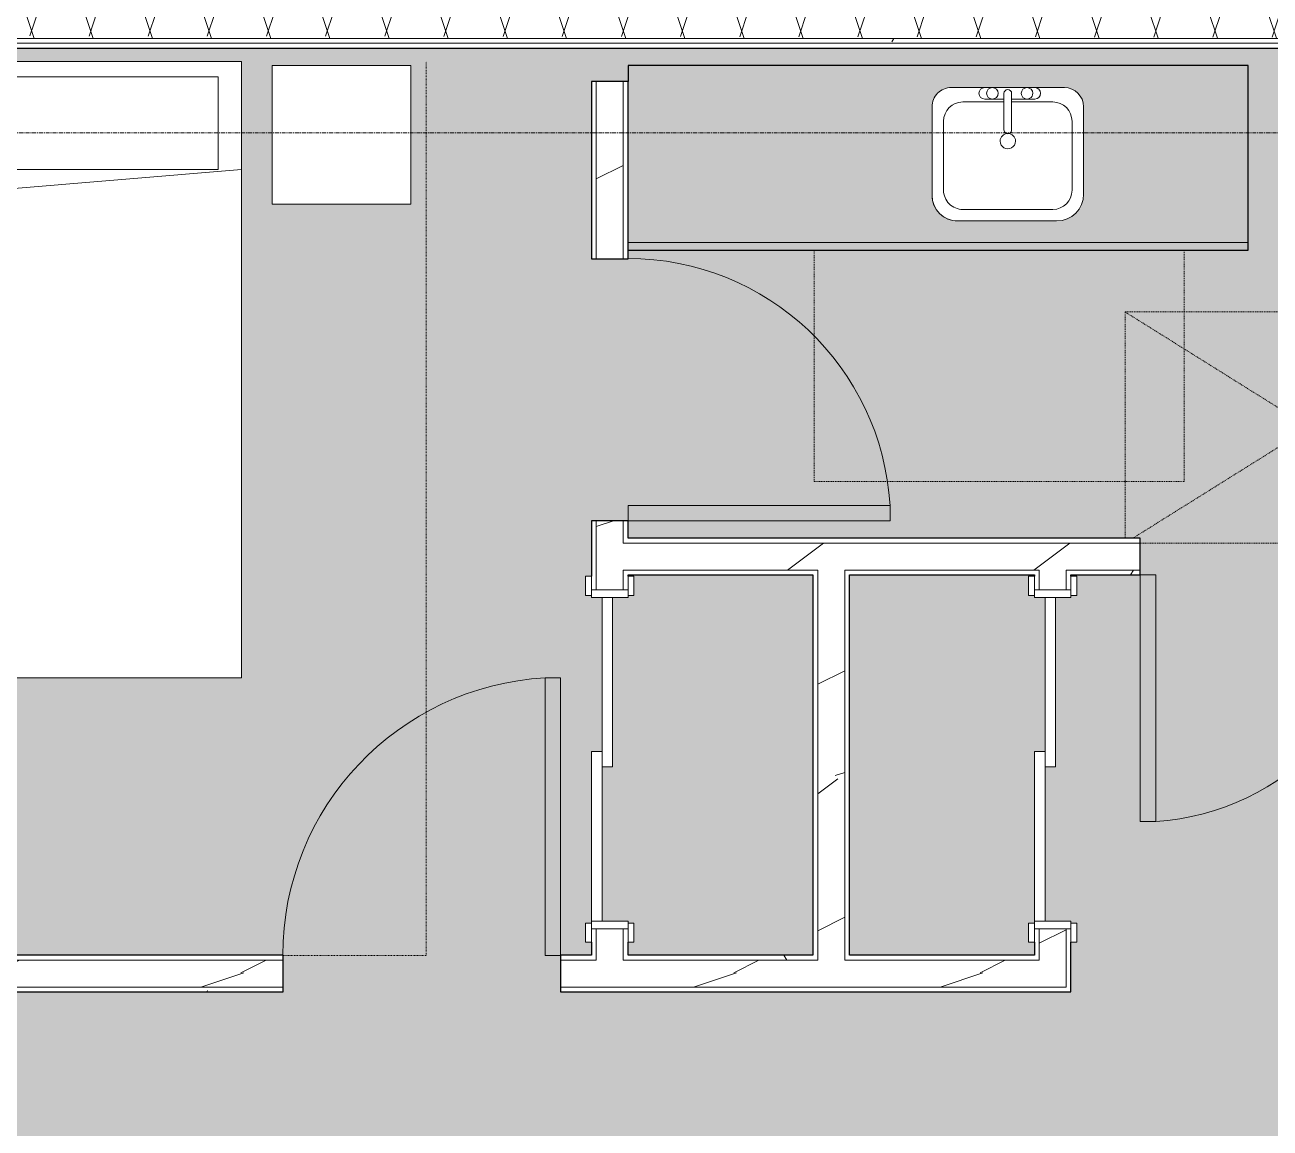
# Model space of a CAD drawing. Header units: inches. Extents: x -4501 to -113, y 9396 to 12816.
# Drawn here: x -3706.9 to -3545.3, y 11405.4 to 11548.6 of the extents above; entities that cross this region are included whole.
import ezdxf

# ---------------------------------------------------------------- set-up
doc = ezdxf.new("R2010")
doc.units = ezdxf.units.IN
doc.header["$MEASUREMENT"] = 0
for name, pattern in [('Dash 1_16_', [0.125, 0.0625, -0.0625]), ('Grid Line 1_2_', [0.875, 0.5, -0.125, 0.125, -0.125]), ('Hidden 1_8_', [0.1875, 0.125, -0.0625])]:
    doc.linetypes.add(name, pattern=pattern)
for name, color, linetype, lineweight in [('0-1', 7, 'Continuous', 5), ('0-3', 7, 'Continuous', 9), ('A-AREA-PATT-4', 41, 'Continuous', 9), ('A-DETL-HDLN-1', 7, 'Hidden 1_8_', 9), ('A-DOOR-3', 7, 'Continuous', 9), ('A-DOOR-4', 90, 'Continuous', 13), ('A-DOOR-FRAM-2', 90, 'Continuous', 13), ('A-WALL', 113, 'Continuous', 9), ('A-WALL-3', 250, 'Continuous', 25), ('A-WALL-4', 7, 'Continuous', 9), ('A-WALL-PATT-1', 7, 'Continuous', 9), ('A-WALL-PATT-2', 8, 'Continuous', 9), ('A-WALL-PATT-3', 111, 'Continuous', 9), ('I-FURN-2', 7, 'Continuous', 9), ('I-FURN-HDLN-1', 254, 'Dash 1_16_', 9), ('I-WALL-1', 2, 'Continuous', 25), ('P-SANR-FIXT-1', 7, 'Continuous', 9), ('Q-CASE-1', 254, 'Continuous', 9), ('Q-CASE-2', 250, 'Continuous', 25), ('Q-CASE-3', 7, 'Continuous', 9), ('S-GRID-1', 1, 'Grid Line 1_2_', 9)]:
    doc.layers.add(name, color=color, linetype=linetype, lineweight=lineweight)
pattern_1 = [(0, (0, 0), (61.44, 15.36), [2.534, -43.546, 2.534, -43.546, -245.76]), (0, (0, 0), (61.44, 15.36), [-92.16, 2.534, -89.626, 2.534, -43.546, -107.52]), (0, (0, 0), (61.44, 15.36), [-230.4, 2.534, -28.186, 2.534, -74.266]), (120, (23.04, 7.68), (-44.02215, 45.5286), [2.534, -43.546, 2.534, -43.546, -245.76]), (120, (23.04, 7.68), (-44.02215, 45.5286), [-92.16, 2.534, -89.626, 2.534, -43.546, -107.52]), (120, (23.04, 7.68), (-44.02215, 45.5286), [-230.4, 2.534, -28.186, 2.534, -74.266]), (240, (30.72, 38.4), (-17.41785, -60.8886), [2.534, -43.546, 2.534, -43.546, -245.76]), (240, (30.72, 38.4), (-17.41785, -60.8886), [-92.16, 2.534, -89.626, 2.534, -43.546, -107.52]), (240, (30.72, 38.4), (-17.41785, -60.8886), [-230.4, 2.534, -28.186, 2.534, -74.266])]
pattern_2 = [(216.87, (12.795, 31.987), (95.9612857, 63.9749714), [15.994, -143.942]), (206.565, (31.987, 22.391), (-31.986981, -31.986924), [35.763, -35.763]), (198.435, (31.987, 6.397), (-63.974746, -31.987128), [20.231, -80.922])]

# ---------------------------------------------------------------- blocks, each defined once
blk = doc.blocks.new('Single-Flush - 32_ x 84_-1372862-FLOOR PLAN - 1ST FLOOR')
at = {"layer": 'A-DOOR-3'}
blk.add_arc((16, 2.37), 32.07, 93.5759, 180, dxfattribs=at)
at = {"layer": 'A-DOOR-4'}
for p, q in [((14, 2.37), (14, 34.38)), ((16, 34.38), (14, 34.38)), ((16, 2.37), (16, 34.38)), ((16, 2.37), (14, 2.37))]:
    blk.add_line(p, q, dxfattribs=at)
blk = doc.blocks.new('Bed-Standard - King 78_ x 80_-V22-FLOOR PLAN - 1ST FLOOR')
at = {"layer": 'I-FURN-2'}
for p, q in [((49.69, 38.2), (-28.31, 38.2)), ((-28.31, 38.2), (-28.31, -41.8)), ((49.69, -41.8), (49.69, 38.2)), ((-25.31, 36.2), (-25.31, 24.2)), ((-25.31, 36.2), (46.69, 36.2)), ((46.69, 36.2), (46.69, 24.2)), ((49.69, 24.2), (-28.31, 17.63)), ((-25.31, 24.2), (46.69, 24.2)), ((-28.31, -41.8), (49.69, -41.8))]:
    blk.add_line(p, q, dxfattribs=at)
at = {"layer": 'I-FURN-HDLN-1'}
for p, q in [((-64.31, 38.2), (-64.31, -42.02)), ((73.69, -77.8), (73.69, 38.2)), ((-64.31, -46.79), (-64.31, -76.8)), ((55.13, -77.8), (73.69, -77.8))]:
    blk.add_line(p, q, dxfattribs=at)
blk = doc.blocks.new('Table-Night Stand - 18_ x 18_ x 24_-1352623-FLOOR PLAN - 1ST FLOOR')
at = {"layer": 'I-FURN-2'}
for p, q in [((18.15, 18), (0.15, 18)), ((0.15, 18), (0.15, 0)), ((18.15, 0), (18.15, 18)), ((0.15, 0), (18.15, 0))]:
    blk.add_line(p, q, dxfattribs=at)
blk = doc.blocks.new('Single-Flush - 36_ x 84_-1372839-FLOOR PLAN - 1ST FLOOR')
at = {"layer": 'A-DOOR-3'}
blk.add_arc((18, 2.37), 36.07, 93.1789, 180, dxfattribs=at)
at = {"layer": 'A-DOOR-4'}
for p, q in [((16, 2.37), (16, 38.39)), ((18, 38.39), (16, 38.39)), ((18, 2.37), (18, 38.39)), ((18, 2.37), (16, 2.37))]:
    blk.add_line(p, q, dxfattribs=at)
blk = doc.blocks.new('Single-Flush - 34_ x 84_-1372840-FLOOR PLAN - 1ST FLOOR')
at = {"layer": 'A-DOOR-3'}
blk.add_arc((17, 2.37), 34.07, 93.3657, 180, dxfattribs=at)
at = {"layer": 'A-DOOR-4'}
for p, q in [((15, 2.37), (15, 36.38)), ((17, 36.38), (15, 36.38)), ((17, 2.37), (17, 36.38)), ((17, 2.37), (15, 2.37))]:
    blk.add_line(p, q, dxfattribs=at)
blk = doc.blocks.new('FOLDING_SLIDING CLOSET - 42_ x 80_-1372874-FLOOR PLAN - 1ST FLOOR')
at = {"layer": 'A-DOOR-3'}
for p, q in [((-21.25, 3), (-23.75, 3)), ((-23.75, 3), (-23.75, 2.25)), ((-23.75, 2.25), (-21.25, 2.25)), ((-21.25, 2.25), (-21.25, 3)), ((23.75, 3), (21.25, 3)), ((21.25, 3), (21.25, 2.25)), ((21.25, 2.25), (23.75, 2.25)), ((23.75, 2.25), (23.75, 3)), ((-21.25, -2.5), (-23.75, -2.5)), ((-23.75, -2.5), (-23.75, -3.25)), ((-21.25, -3.25), (-21.25, -2.5)), ((23.75, -2.5), (21.25, -2.5)), ((21.25, -2.5), (21.25, -3.25)), ((23.75, -3.25), (23.75, -2.5)), ((-23.75, -3.25), (-21.25, -3.25)), ((21.25, -3.25), (23.75, -3.25))]:
    blk.add_line(p, q, dxfattribs=at)
at = {"layer": 'A-DOOR-4'}
for p, q in [((1, 2.25), (-21, 2.25)), ((-21, 2.25), (-21, 0.87)), ((1, 0.87), (1, 2.25)), ((-21, 0.87), (1, 0.87)), ((21, 0.87), (-1, 0.87)), ((-1, 0.87), (-1, -0.5)), ((21, -0.5), (21, 0.87)), ((-1, -0.5), (21, -0.5))]:
    blk.add_line(p, q, dxfattribs=at)
at = {"layer": 'A-DOOR-FRAM-2'}
for p, q in [((-21, 2.25), (-22, 2.25)), ((-22, 2.25), (-22, -2.5)), ((-21, -2.5), (-21, 2.25)), ((21, 2.25), (21, -2.5)), ((22, 2.25), (21, 2.25)), ((22, -2.5), (22, 2.25)), ((-22, -2.5), (-21, -2.5)), ((21, -2.5), (22, -2.5))]:
    blk.add_line(p, q, dxfattribs=at)
blk = doc.blocks.new('M_Sink Vanity-Square - 500 x 440mm-1372835-FLOOR PLAN - 1ST FLOOR')
at = {"layer": 'P-SANR-FIXT-1'}
for p, q in [((-5.72, 10.23), (7.14, 10.23)), ((-5.72, 10.23), (7.14, 10.23)), ((-5.22, 8.73), (6.46, 8.73)), ((-9.22, -4.59), (-9.22, 6.73)), ((-9.22, -4.59), (-9.22, 6.73)), ((10.46, 6.91), (10.46, -4.59)), ((10.46, 6.91), (10.46, -4.59)), ((-7.72, -2.72), (-7.72, 6.23)), ((8.96, 6.23), (8.96, -2.72)), ((0.12, -6.33), (0.12, -1.59)), ((1.12, -6.33), (1.12, -1.59)), ((0.12, -5.22), (-5.22, -5.22)), ((-2.88, -5.59), (0.12, -5.59)), ((6.46, -5.22), (1.12, -5.22)), ((1.12, -5.59), (3.62, -5.59)), ((7.96, -7.09), (-6.72, -7.09)), ((7.96, -7.09), (-6.72, -7.09)), ((3.62, -7.09), (-2.88, -7.09))]:
    blk.add_line(p, q, dxfattribs=at)
for centre, radius, start, end in [((-5.72, 6.73), 3.5, 90, 180), ((-5.72, 6.73), 3.5, 90, 180), ((7.14, 6.91), 3.32, 0, 90), ((7.14, 6.91), 3.32, 360, 90), ((-5.22, 6.23), 2.5, 90, 180), ((6.46, 6.23), 2.5, 360, 90), ((0.62, -0.13), 1, 360, 180), ((0.62, -0.13), 1, 180, 0), ((0.62, -1.59), 0.5, 360, 180), ((-5.22, -2.72), 2.5, 180, 270), ((6.46, -2.72), 2.5, 270, 360), ((-6.72, -4.59), 2.5, 180, 270), ((-6.72, -4.59), 2.5, 180, 270), ((7.96, -4.59), 2.5, 270, 0), ((7.96, -4.59), 2.5, 270, 0), ((-2.88, -6.34), 0.75, 90, 270), ((-1.88, -6.34), 0.75, 360, 180), ((-1.88, -6.34), 0.75, 180, 0), ((0.62, -6.33), 0.5, 180, 0), ((2.62, -6.34), 0.75, 0, 180), ((2.62, -6.34), 0.75, 180, 0), ((3.62, -6.34), 0.75, 270, 90)]:
    blk.add_arc(centre, radius, start, end, dxfattribs=at)
blk = doc.blocks.new('OD_CW_Base Cabinet - OD_CW_Base Cabinet-V41-FLOOR PLAN - 1ST FLOOR')
at = {"layer": 'Q-CASE-1'}
h = blk.add_hatch(color=256, dxfattribs=at)
h.paths.add_polyline_path([(43.52, 1), (81.26, 1), (81.26, 24), (0.74, 24), (0.74, 1), (42.7, 1)], flags=0)
h.paths.add_polyline_path([(54.8, 3.8), (43.52, 3.8), (42.66, 3.92), (41.86, 4.25), (41.17, 4.77), (40.64, 5.46), (40.31, 6.26), (40.2, 7.12), (40.28, 19.27), (40.53, 19.88), (40.93, 20.39), (41.45, 20.79), (42.05, 21.04), (42.7, 21.13), (58.03, 21.04), (58.63, 20.79), (59.15, 20.39), (59.55, 19.88), (59.8, 19.27), (59.88, 18.63), (59.88, 7.3), (59.76, 6.4), (59.41, 5.55), (58.86, 4.83), (58.13, 4.27), (57.29, 3.92), (56.38, 3.8)], flags=0)
blk.add_hatch(color=256, dxfattribs=at).paths.add_polyline_path([(81.26, 0), (81.26, 1), (0.74, 1), (0.74, 0), (54.8, 0)], flags=0)
at = {"layer": 'Q-CASE-2'}
for p, q in [((81.26, 24), (0.74, 24)), ((0.74, 24), (0.74, 21.89)), ((81.26, 0), (81.26, 24)), ((0.74, 0), (81.26, 0))]:
    blk.add_line(p, q, dxfattribs=at)
at = {"layer": 'Q-CASE-3'}
for p, q in [((0.74, 21.89), (0.74, 24)), ((0.74, 24), (81.26, 24)), ((81.26, 24), (81.26, 1)), ((0.74, 1), (81.26, 1)), ((81.26, 1), (0.74, 1)), ((81.26, 0), (0.74, 0)), ((81.26, 1), (81.26, 0))]:
    blk.add_line(p, q, dxfattribs=at)
blk = doc.blocks.new('1750 Ox - Unit Layouts_rvt-1-FLOOR PLAN - 1ST FLOOR')
at = {"layer": 'A-WALL-PATT-1'}
h = blk.add_hatch(dxfattribs=at)
h.set_pattern_fill('FP_2', color=256, style=0, pattern_type=2)
h.set_pattern_definition(pattern_1)
h.paths.add_polyline_path([(-3603.99, 11481.34), (-3562.12, 11481.34), (-3562.12, 11481.96), (-3628.62, 11481.96), (-3628.62, 11481.34)], flags=0)
h.paths.add_polyline_path([(-3520.22, 11481.34), (-3486.1, 11481.34), (-3486.19, 11481.96), (-3530.12, 11481.96), (-3530.12, 11481.34)], flags=0)
h = blk.add_hatch(dxfattribs=at)
h.set_pattern_fill('FP_2', color=256, style=0, pattern_type=2)
h.set_pattern_definition(pattern_1)
h.paths.add_polyline_path([(-3628.62, 11477.21), (-3603.99, 11477.21), (-3603.99, 11477.84), (-3628.62, 11477.84)], flags=0)
h.paths.add_polyline_path([(-3600.49, 11477.21), (-3575.24, 11477.21), (-3575.24, 11477.84), (-3600.49, 11477.84), (-3600.49, 11477.34)], flags=0)
h.paths.add_polyline_path([(-3562.12, 11477.21), (-3562.12, 11477.84), (-3571.74, 11477.84), (-3571.74, 11477.21), (-3571.12, 11477.21)], flags=0)
h.paths.add_polyline_path([(-3516.26, 11477.21), (-3486.1, 11477.21), (-3486.1, 11477.84), (-3516.72, 11477.84), (-3516.72, 11477.21)], flags=0)
h.paths.add_polyline_path([(-3520.85, 11477.21), (-3520.22, 11477.21), (-3520.22, 11477.84), (-3530.12, 11477.84), (-3530.12, 11477.21)], flags=0)
h = blk.add_hatch(dxfattribs=at)
h.set_pattern_fill('FP_2', color=256, style=0, pattern_type=2)
h.set_pattern_definition(pattern_1)
h.paths.add_polyline_path([(-3778.56, 11427.21), (-3673.37, 11427.21), (-3673.37, 11427.84), (-3792.72, 11427.84), (-3792.72, 11427.21)], flags=0)
h.paths.add_polyline_path([(-3796.22, 11427.21), (-3796.22, 11427.84), (-3822.1, 11427.84), (-3822.1, 11427.21)], flags=0)
h.paths.add_polyline_path([(-3633.37, 11427.21), (-3633.37, 11427.84), (-3637.37, 11427.84), (-3637.37, 11427.21)], flags=0)
h = blk.add_hatch(dxfattribs=at)
h.set_pattern_fill('FP_2', color=256, style=0, pattern_type=2)
h.set_pattern_definition(pattern_1)
h.paths.add_polyline_path([(-3575.87, 11427.21), (-3575.87, 11427.84), (-3600.49, 11427.84), (-3600.49, 11427.21), (-3590.51, 11427.21)], flags=0)
h.paths.add_polyline_path([(-3629.24, 11427.21), (-3603.99, 11427.21), (-3603.99, 11427.84), (-3629.24, 11427.84)], flags=0)
h = blk.add_hatch(dxfattribs=at)
h.set_pattern_fill('FP_2', color=256, style=0, pattern_type=2)
h.set_pattern_definition(pattern_1)
h.paths.add_polyline_path([(-3673.37, 11423.09), (-3673.37, 11423.71), (-3822.1, 11423.71), (-3822.1, 11423.09), (-3690.3, 11423.09)], flags=0)
h.paths.add_polyline_path([(-3637.37, 11423.09), (-3633.37, 11423.09), (-3633.37, 11423.71), (-3637.37, 11423.71)], flags=0)
at = {"layer": 'A-WALL-PATT-2'}
h = blk.add_hatch(dxfattribs=at)
h.set_pattern_fill('FP_4', color=256, style=0, pattern_type=2)
h.set_pattern_definition(pattern_2)
h.paths.add_polyline_path([(-3629.24, 11427.21), (-3629.24, 11431.28), (-3632.74, 11431.28), (-3632.74, 11427.21)], flags=0)
h.paths.add_polyline_path([(-3632.74, 11475.28), (-3629.24, 11475.28), (-3629.24, 11484.21), (-3632.74, 11484.21), (-3632.74, 11477.84)], flags=0)
h.paths.add_polyline_path([(-3632.74, 11518.21), (-3629.24, 11518.21), (-3629.24, 11541.23), (-3632.74, 11541.23)], flags=0)
h = blk.add_hatch(dxfattribs=at)
h.set_pattern_fill('FP_4', color=256, style=0, pattern_type=2)
h.set_pattern_definition(pattern_2)
h.paths.add_polyline_path([(-3520.22, 11477.84), (-3486.1, 11477.84), (-3486.1, 11481.34), (-3530.12, 11481.34), (-3530.12, 11477.84)], flags=0)
h.paths.add_polyline_path([(-3629.24, 11477.84), (-3562.12, 11477.84), (-3562.12, 11481.34), (-3629.24, 11481.33)], flags=0)
h = blk.add_hatch(dxfattribs=at)
h.set_pattern_fill('FP_4', color=256, style=0, pattern_type=2)
h.set_pattern_definition(pattern_2)
h.paths.add_polyline_path([(-3603.99, 11427.21), (-3600.49, 11427.21), (-3600.49, 11477.84), (-3603.99, 11477.84), (-3603.99, 11427.71)], flags=0)
h = blk.add_hatch(dxfattribs=at)
h.set_pattern_fill('FP_4', color=256, style=0, pattern_type=2)
h.set_pattern_definition(pattern_2)
h.paths.add_polyline_path([(-3571.74, 11423.71), (-3571.74, 11431.28), (-3575.24, 11431.28), (-3575.24, 11423.71)], flags=0)
h.paths.add_polyline_path([(-3575.24, 11475.28), (-3571.74, 11475.28), (-3571.74, 11477.84), (-3575.24, 11477.84), (-3575.24, 11477.21)], flags=0)
h = blk.add_hatch(dxfattribs=at)
h.set_pattern_fill('FP_4', color=256, style=0, pattern_type=2)
h.set_pattern_definition(pattern_2)
h.paths.add_polyline_path([(-3735.31, 11423.71), (-3673.37, 11423.71), (-3673.37, 11427.21), (-3822.1, 11427.21), (-3822.1, 11423.71), (-3774.3, 11423.71)], flags=0)
h.paths.add_polyline_path([(-3637.37, 11423.71), (-3632.74, 11423.71), (-3632.74, 11427.21), (-3637.37, 11427.21), (-3637.37, 11423.77)], flags=0)
h = blk.add_hatch(dxfattribs=at)
h.set_pattern_fill('FP_4', color=256, style=0, pattern_type=2)
h.set_pattern_definition(pattern_2)
h.paths.add_polyline_path([(-3575.87, 11423.71), (-3575.24, 11423.71), (-3575.24, 11427.21), (-3632.74, 11427.21), (-3632.74, 11423.71), (-3592.72, 11423.71)], flags=0)
at = {"layer": 'A-DETL-HDLN-1'}
for p, q in [((-3604.44, 11489.34), (-3604.44, 11519.34)), ((-3556.44, 11519.34), (-3556.44, 11489.34)), ((-3564.1, 11511.34), (-3516.1, 11511.34)), ((-3564.1, 11481.96), (-3564.1, 11511.34)), ((-3564.1, 11511.34), (-3517.1, 11481.96)), ((-3516.1, 11511.34), (-3563.11, 11481.96)), ((-3556.44, 11489.34), (-3604.44, 11489.34)), ((-3530.12, 11481.34), (-3562.12, 11481.34))]:
    blk.add_line(p, q, dxfattribs=at)
at = {"layer": 'A-WALL-3'}
for p, q in [((-3628.62, 11541.23), (-3633.37, 11541.23)), ((-3633.37, 11541.23), (-3633.37, 11518.21)), ((-3628.62, 11518.21), (-3628.62, 11541.23)), ((-3633.37, 11518.21), (-3628.62, 11518.21)), ((-3628.62, 11484.21), (-3633.37, 11484.21)), ((-3633.37, 11484.21), (-3633.37, 11477.03)), ((-3628.62, 11481.96), (-3628.62, 11484.21)), ((-3562.12, 11481.96), (-3628.62, 11481.96)), ((-3562.12, 11477.21), (-3562.12, 11481.96)), ((-3628.62, 11477.21), (-3604.62, 11477.21)), ((-3628.62, 11477.03), (-3628.62, 11477.21)), ((-3604.62, 11477.21), (-3604.62, 11427.84)), ((-3599.87, 11477.21), (-3575.87, 11477.21)), ((-3599.87, 11427.84), (-3599.87, 11477.21)), ((-3575.87, 11477.21), (-3575.87, 11477.03)), ((-3571.12, 11477.03), (-3571.12, 11477.21)), ((-3571.12, 11477.21), (-3562.12, 11477.21)), ((-3633.37, 11429.53), (-3633.37, 11427.84)), ((-3628.62, 11427.84), (-3628.62, 11429.53)), ((-3575.87, 11429.53), (-3575.87, 11427.84)), ((-3571.12, 11423.09), (-3571.12, 11429.53)), ((-3673.37, 11427.84), (-3792.1, 11427.84)), ((-3673.37, 11423.09), (-3673.37, 11427.84)), ((-3633.37, 11427.84), (-3637.37, 11427.84)), ((-3637.37, 11427.84), (-3637.37, 11423.09)), ((-3604.62, 11427.84), (-3628.62, 11427.84)), ((-3575.87, 11427.84), (-3599.87, 11427.84)), ((-3822.1, 11423.09), (-3673.37, 11423.09)), ((-3637.37, 11423.09), (-3633.37, 11423.09)), ((-3633.37, 11423.09), (-3575.87, 11423.09)), ((-3575.87, 11423.09), (-3571.74, 11423.09)), ((-3571.74, 11423.09), (-3571.12, 11423.09))]:
    blk.add_line(p, q, dxfattribs=at)
at = {"layer": 'A-WALL-4'}
for p, q in [((-3632.74, 11541.23), (-3632.74, 11518.21)), ((-3629.24, 11541.23), (-3629.24, 11518.21)), ((-3632.74, 11484.21), (-3632.74, 11475.28)), ((-3629.24, 11484.21), (-3629.24, 11481.34)), ((-3629.24, 11481.34), (-3628.62, 11481.34)), ((-3628.62, 11481.34), (-3562.12, 11481.34)), ((-3629.24, 11477.84), (-3628.62, 11477.84)), ((-3629.24, 11477.84), (-3629.24, 11475.28)), ((-3628.62, 11477.84), (-3603.99, 11477.84)), ((-3603.99, 11477.21), (-3603.99, 11477.84)), ((-3603.99, 11477.21), (-3603.99, 11427.84)), ((-3600.49, 11477.84), (-3575.24, 11477.84)), ((-3600.49, 11477.21), (-3600.49, 11477.84)), ((-3600.49, 11477.21), (-3600.49, 11427.84)), ((-3575.24, 11477.21), (-3575.24, 11477.84)), ((-3575.24, 11475.28), (-3575.24, 11477.21)), ((-3571.74, 11477.21), (-3571.74, 11477.84)), ((-3571.74, 11477.84), (-3562.12, 11477.84)), ((-3571.74, 11475.28), (-3571.74, 11477.21)), ((-3632.74, 11431.28), (-3632.74, 11427.84)), ((-3629.24, 11431.28), (-3629.24, 11427.84)), ((-3575.24, 11427.21), (-3575.24, 11431.28)), ((-3571.74, 11423.71), (-3571.74, 11431.28)), ((-3673.37, 11427.21), (-3792.72, 11427.21)), ((-3633.37, 11427.21), (-3637.37, 11427.21)), ((-3633.37, 11427.21), (-3632.74, 11427.21)), ((-3632.74, 11427.21), (-3632.74, 11427.84)), ((-3629.24, 11427.21), (-3629.24, 11427.84)), ((-3603.99, 11427.21), (-3629.24, 11427.21)), ((-3603.99, 11427.84), (-3603.99, 11427.21)), ((-3600.49, 11427.84), (-3600.49, 11427.21)), ((-3575.87, 11427.21), (-3600.49, 11427.21)), ((-3575.24, 11427.21), (-3575.87, 11427.21)), ((-3673.37, 11423.71), (-3822.1, 11423.71)), ((-3633.37, 11423.71), (-3637.37, 11423.71)), ((-3633.37, 11423.71), (-3632.74, 11423.71)), ((-3575.87, 11423.71), (-3632.74, 11423.71)), ((-3575.24, 11423.71), (-3575.87, 11423.71)), ((-3571.74, 11423.71), (-3575.24, 11423.71))]:
    blk.add_line(p, q, dxfattribs=at)
at = {"layer": '0-3'}
for name, p in [('Bed-Standard - King 78_ x 80_-V22-FLOOR PLAN - 1ST FLOOR', (-3728.5, 11505.63)), ('Table-Night Stand - 18_ x 18_ x 24_-1352623-FLOOR PLAN - 1ST FLOOR', (-3674.96, 11525.34)), ('OD_CW_Base Cabinet - OD_CW_Base Cabinet-V41-FLOOR PLAN - 1ST FLOOR', (-3629.36, 11519.34)), ('Single-Flush - 36_ x 84_-1372839-FLOOR PLAN - 1ST FLOOR', (-3655.37, 11425.46))]:
    blk.add_blockref(name, p, dxfattribs=at)
for name, p, rotation in [('M_Sink Vanity-Square - 500 x 440mm-1372835-FLOOR PLAN - 1ST FLOOR', (-3578.7, 11533.37), 180), ('Single-Flush - 34_ x 84_-1372840-FLOOR PLAN - 1ST FLOOR', (-3630.99, 11501.21), 269.9999999999995), ('FOLDING_SLIDING CLOSET - 42_ x 80_-1372874-FLOOR PLAN - 1ST FLOOR', (-3631.12, 11453.28), 89.99999999999947), ('FOLDING_SLIDING CLOSET - 42_ x 80_-1372874-FLOOR PLAN - 1ST FLOOR', (-3573.62, 11453.28), 90.00000000000017), ('Single-Flush - 32_ x 84_-1372862-FLOOR PLAN - 1ST FLOOR', (-3546.12, 11479.59), 180)]:
    blk.add_blockref(name, p, dxfattribs=dict(at, rotation=rotation))

msp = doc.modelspace()

# ---------------------------------------------------------------- hatches: boundary and pattern name
at = {"layer": 'A-AREA-PATT-4'}
h = msp.add_hatch(color=256, dxfattribs=at)
h.paths.add_polyline_path([(-3822.0987, 11263.5894), (-3616.183, 11263.5894), (-3616.183, 11291.5412), (-3626.6308, 11291.5412), (-3626.6308, 11308.0412), (-3616.183, 11308.0412), (-3616.183, 11315.5412), (-3626.6308, 11315.5412), (-3626.6308, 11332.0412), (-3616.183, 11332.0412), (-3616.183, 11339.5412), (-3626.6308, 11339.5412), (-3626.6308, 11356.0412), (-3616.183, 11356.0412), (-3616.183, 11384.5676), (-3580.183, 11384.5676), (-3580.183, 11360.5676), (-3578.2956, 11360.5676), (-3578.0987, 11360.3708), (-3578.0987, 11359.4747), (-3577.8487, 11359.4747), (-3577.8487, 11355.6117), (-3577.5987, 11355.6117), (-3577.5987, 11353.9069), (-3577.8487, 11353.9069), (-3577.8487, 11344.4176), (-3577.5987, 11344.4176), (-3577.5987, 11343.827), (-3577.8487, 11343.827), (-3577.8487, 11343.2365), (-3577.5987, 11343.2365), (-3577.5987, 11342.6459), (-3577.8487, 11342.6459), (-3577.8487, 11342.0554), (-3577.5987, 11342.0554), (-3577.5987, 11341.4648), (-3577.8487, 11341.4648), (-3577.8487, 11340.8743), (-3577.5987, 11340.8743), (-3577.5987, 11340.2837), (-3577.8487, 11340.2837), (-3577.8487, 11337.6606), (-3578.0987, 11337.6395), (-3578.152, 11336.7112), (-3578.2956, 11336.5676), (-3580.183, 11336.5676), (-3580.183, 11263.5894), (-3579.7237, 11263.5894), (-3579.7237, 11285.4426), (-3557.1409, 11285.4426), (-3557.1409, 11285.8176), (-3533.1409, 11285.8176), (-3533.1409, 11285.4426), (-3510.0987, 11285.4426), (-3510.0987, 11324.8603), (-3518.0987, 11324.8603), (-3518.0987, 11360.6103), (-3488.0987, 11360.6103), (-3488.0987, 11324.8603), (-3486.0987, 11324.8603), (-3486.0987, 11263.5894), (-3485.7237, 11263.5894), (-3485.7237, 11379.4853), (-3484.7237, 11379.4853), (-3484.7237, 11381.4853), (-3482.7862, 11381.4853), (-3482.7862, 11417.4853), (-3484.7237, 11417.4853), (-3484.7237, 11419.4853), (-3485.7237, 11419.4853), (-3485.7237, 11545.5894), (-3822.0987, 11545.5894), (-3822.0987, 11463.6144), (-3792.0987, 11463.6144), (-3792.0987, 11458.8644), (-3822.0987, 11458.8644), (-3822.0987, 11457.7144), (-3797.8487, 11457.7144), (-3797.8487, 11448.0291), (-3797.3487, 11447.9644), (-3797.3487, 11447.8997), (-3797.8487, 11447.8997), (-3797.8487, 11431.3546), (-3797.3487, 11431.2769), (-3797.3487, 11430.8242), (-3797.8487, 11430.8242), (-3797.8487, 11429.7144), (-3822.0987, 11429.7144), (-3822.0987, 11427.8394), (-3796.8487, 11427.8394), (-3796.8487, 11428.8394), (-3792.0987, 11428.8394), (-3792.0987, 11427.8394), (-3673.3677, 11427.8394), (-3673.3677, 11423.0894), (-3822.0987, 11423.0894), (-3822.0987, 11277.7854)], flags=0)
h.paths.add_polyline_path([(-3770.809, 11264.4945), (-3771.809, 11264.4945), (-3771.809, 11280.6195), (-3753.809, 11280.6195), (-3753.809, 11276.6195), (-3717.809, 11276.6195), (-3717.809, 11280.6195), (-3699.809, 11280.6195), (-3699.809, 11264.4945), (-3763.99, 11264.4945)], flags=0)
h.paths.add_polyline_path([(-3786.362, 11290.2945), (-3821.362, 11290.2945), (-3821.362, 11338.2945), (-3786.362, 11338.2945), (-3786.362, 11332.2945), (-3785.362, 11332.2945), (-3785.362, 11296.2945), (-3786.362, 11296.2945)], flags=0)
h.paths.add_polyline_path([(-3705.2988, 11296.6195), (-3765.2988, 11296.6195), (-3765.2988, 11326.6195), (-3705.2988, 11326.6195), (-3705.2988, 11299.3138)], flags=0)
h.paths.add_polyline_path([(-3768.2988, 11341.6195), (-3768.2988, 11342.6195), (-3774.2988, 11342.6195), (-3774.2988, 11377.6195), (-3690.2988, 11377.6195), (-3690.2988, 11342.6195), (-3696.2988, 11342.6195), (-3696.2988, 11341.6195), (-3765.2988, 11341.6195)], flags=0)
h.paths.add_polyline_path([(-3516.0987, 11415.7353), (-3520.7237, 11415.7353), (-3520.7237, 11417.4853), (-3484.7237, 11417.4853), (-3484.7237, 11415.7353), (-3488.0987, 11415.7353)], flags=0)
h.paths.add_polyline_path([(-3516.7237, 11419.6103), (-3520.8487, 11419.6103), (-3520.8487, 11426.5374), (-3521.5987, 11426.5374), (-3521.5987, 11429.0374), (-3520.8487, 11429.0374), (-3520.8487, 11429.2874), (-3519.4737, 11429.2874), (-3519.4737, 11449.2874), (-3520.8487, 11449.2874), (-3520.8487, 11471.5374), (-3521.5987, 11471.5408), (-3521.5987, 11474.0374), (-3520.8487, 11474.0374), (-3520.8487, 11477.2144), (-3530.1207, 11477.2144), (-3530.1207, 11481.9644), (-3516.0987, 11481.9644), (-3516.0987, 11541.3394), (-3486.0987, 11541.3394), (-3486.0987, 11477.2144), (-3516.0987, 11477.2144), (-3516.0987, 11474.0374), (-3515.3487, 11474.0374), (-3515.3487, 11471.5374), (-3516.0987, 11471.5374), (-3516.0987, 11471.2874), (-3519.4737, 11471.2874), (-3519.4737, 11451.2874), (-3518.0987, 11451.2874), (-3518.0987, 11429.2874), (-3516.0987, 11429.2874), (-3516.0987, 11429.0374), (-3515.3487, 11429.0374), (-3515.3487, 11426.5374), (-3516.0987, 11426.5374), (-3516.0987, 11424.3603), (-3486.0987, 11424.3603), (-3486.0987, 11419.6103), (-3488.0987, 11419.6103)], flags=0)
h.paths.add_polyline_path([(-3593.1096, 11423.0894), (-3637.3677, 11423.0894), (-3637.3677, 11427.8394), (-3633.3677, 11427.8394), (-3633.3677, 11429.5269), (-3634.1177, 11429.5269), (-3634.1177, 11432.0269), (-3633.3677, 11432.0269), (-3633.3677, 11454.2769), (-3631.9927, 11454.2769), (-3631.9927, 11474.2769), (-3633.3677, 11474.2769), (-3633.3677, 11474.5269), (-3634.1177, 11474.5269), (-3634.1177, 11477.0269), (-3633.3677, 11477.0269), (-3633.3677, 11484.2144), (-3628.6177, 11484.2144), (-3628.6177, 11481.9644), (-3562.1207, 11481.9644), (-3562.1207, 11477.2144), (-3571.1177, 11477.2144), (-3571.1177, 11477.0269), (-3570.3677, 11477.0269), (-3570.3677, 11474.5269), (-3571.1177, 11474.5269), (-3571.1177, 11474.2769), (-3573.1177, 11474.2769), (-3573.1177, 11452.2769), (-3574.4927, 11452.2769), (-3574.4927, 11432.2769), (-3571.1177, 11432.2769), (-3571.0557, 11432.0269), (-3570.3677, 11432.0269), (-3570.3677, 11429.5269), (-3571.1177, 11429.5269), (-3571.1177, 11423.0894), (-3575.8677, 11423.0894)], flags=0)
h.paths.add_polyline_path([(-3628.6177, 11427.8394), (-3604.6177, 11427.8394), (-3604.6177, 11477.2144), (-3628.6177, 11477.2144), (-3628.6177, 11477.0269), (-3627.8677, 11477.0269), (-3627.8677, 11474.5269), (-3628.6177, 11474.5269), (-3628.6177, 11474.2769), (-3630.6177, 11474.2769), (-3630.6177, 11452.2769), (-3631.9927, 11452.2769), (-3631.9927, 11432.2769), (-3628.6177, 11432.2769), (-3628.6177, 11432.0269), (-3627.8677, 11432.0269), (-3627.8677, 11429.5269), (-3628.6177, 11429.5269), (-3628.6177, 11427.951)], flags=0)
h.paths.add_polyline_path([(-3590.1211, 11427.8394), (-3575.8677, 11427.8394), (-3575.8677, 11429.5269), (-3576.6177, 11429.5269), (-3576.6177, 11432.0269), (-3575.8677, 11432.0269), (-3575.8677, 11454.2769), (-3574.4927, 11454.2769), (-3574.4927, 11474.2769), (-3575.8677, 11474.2769), (-3575.8677, 11474.5269), (-3576.6177, 11474.5269), (-3576.6177, 11477.0269), (-3575.8677, 11477.0269), (-3575.8677, 11477.2144), (-3599.8677, 11477.2144), (-3599.8677, 11427.8394)], flags=0)
h.paths.add_polyline_path([(-3513.8737, 11444.0894), (-3513.8737, 11469.0894), (-3487.8737, 11469.0894), (-3487.8737, 11444.0894), (-3494.3737, 11444.0894)], flags=0)
h.paths.add_polyline_path([(-3678.809, 11463.8394), (-3756.809, 11463.8394), (-3756.809, 11543.8394), (-3678.809, 11543.8394), (-3678.809, 11492.1128)], flags=0)
h.paths.add_polyline_path([(-3531.5987, 11511.8632), (-3532.5987, 11511.8632), (-3533.9725, 11512.3632), (-3534.8385, 11512.8632), (-3535.9227, 11513.9846), (-3537.3081, 11516.0394), (-3538.1585, 11517.8632), (-3538.8865, 11519.8632), (-3539.4244, 11521.8708), (-3539.5987, 11523.8632), (-3539.4244, 11525.3537), (-3539.3346, 11525.8632), (-3539.0666, 11526.8632), (-3538.4999, 11527.8632), (-3537.3081, 11528.8632), (-3536.9604, 11531.887), (-3538.3487, 11531.887), (-3539.3132, 11532.0139), (-3540.2118, 11532.3862), (-3540.9836, 11532.9783), (-3541.5757, 11533.7501), (-3541.948, 11534.6488), (-3542.075, 11536.1259), (-3542.075, 11543.3394), (-3522.1225, 11543.3394), (-3522.1225, 11535.6132), (-3522.2495, 11534.6488), (-3522.6217, 11533.7501), (-3523.2139, 11532.9783), (-3523.9856, 11532.3862), (-3524.8843, 11532.0139), (-3525.925, 11531.887), (-3527.2371, 11531.887), (-3526.8894, 11528.8632), (-3525.6976, 11527.8632), (-3525.1308, 11526.8632), (-3524.773, 11525.3537), (-3524.5987, 11523.8632), (-3524.773, 11521.8708), (-3525.311, 11519.8632), (-3526.0389, 11517.8632), (-3527.2371, 11515.4804), (-3528.359, 11513.8632), (-3529.359, 11512.8632), (-3530.225, 11512.3632)], flags=0)
h.paths.add_polyline_path([(-3632.7427, 11518.2144), (-3633.3677, 11518.2144), (-3633.3677, 11541.2269), (-3628.6177, 11541.2269), (-3628.6177, 11543.3394), (-3548.0987, 11543.3394), (-3548.0987, 11519.3394), (-3628.6177, 11519.3394), (-3628.6177, 11518.2144), (-3629.2427, 11518.2144)], flags=0)
h.paths.add_polyline_path([(-3661.9842, 11525.3394), (-3674.809, 11525.3394), (-3674.809, 11543.3394), (-3656.809, 11543.3394), (-3656.809, 11525.3394)], flags=0)
h.paths.add_polyline_path([(-3776.7409, 11525.3394), (-3776.7409, 11543.3394), (-3758.7409, 11543.3394), (-3758.7409, 11525.3394)], flags=0)
at = {"layer": 'A-WALL-PATT-3'}
h = msp.add_hatch(dxfattribs=at)
h.set_pattern_fill('FP_5', color=256, style=0, pattern_type=2)
h.set_pattern_definition([(161.57, (0.96, 0.96), (-7.6802237, -0.0009796), [0, -54.643, 6.067, 0]), (18.43, (-0.96, 0.96), (-7.6802237, 0.0009796), [0, -54.643, 6.067, 0]), (108.43, (0.96, 0.96), (3.8382953, -19.2013653), [18.211, -42.499]), (71.57, (-0.96, 0.96), (3.8382953, 19.2013653), [18.211, -42.499])])
h.paths.add_polyline_path([(-3575.3487, 11546.8394), (-3484.4737, 11546.8901), (-3484.4737, 11550.3394), (-3822.7237, 11550.3394), (-3822.7237, 11546.8394), (-3603.6952, 11546.8394)], flags=0)
h = msp.add_hatch(dxfattribs=at)
h.set_pattern_fill('FP_2', color=256, style=0, pattern_type=2)
h.set_pattern_definition(pattern_1)
h.paths.add_polyline_path([(-3628.6177, 11546.2144), (-3485.0987, 11546.2144), (-3485.1018, 11546.8394), (-3822.7237, 11546.8394), (-3822.6389, 11546.2144), (-3634.1174, 11546.2144)], flags=0)

# ---------------------------------------------------------------- linework, layer by layer
at = {"layer": 'A-WALL'}
for p, q in [((-3822.7237, 11546.8394), (-3484.4737, 11546.8394)), ((-3822.7237, 11546.2144), (-3485.0987, 11546.2144))]:
    msp.add_line(p, q, dxfattribs=at)
at = {"layer": 'I-WALL-1'}
msp.add_line((-3822.0987, 11545.5894), (-3485.7237, 11545.5894), dxfattribs=at)
at = {"layer": 'S-GRID-1'}
msp.add_line((-464.451, 11534.5894), (-4316.3408, 11534.5894), dxfattribs=at)

# ---------------------------------------------------------------- block references
at = {"layer": '0-1'}
msp.add_blockref('1750 Ox - Unit Layouts_rvt-1-FLOOR PLAN - 1ST FLOOR', (0, 0), dxfattribs=at)

doc.saveas('drawing.dxf')
